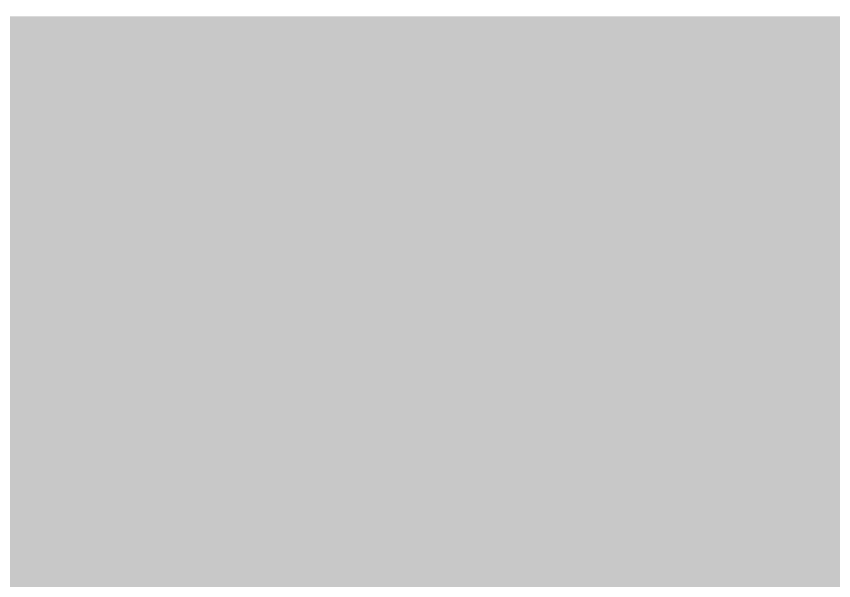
# Model space of a CAD drawing. Header units: inches. Extents: x -11 to 1110, y -7 to 455.
# Drawn here: x 633.43 to 642.21, y 40.03 to 46.09 of the extents above; entities that cross this region are included whole.
import ezdxf

# ---------------------------------------------------------------- set-up
doc = ezdxf.new("R2010")
doc.units = ezdxf.units.IN
doc.layers.add('Bottom Layer', color=5, linetype='Continuous')
doc.layers.add('Top Layer', color=1, linetype='Continuous')

msp = doc.modelspace()

# ---------------------------------------------------------------- hatches: boundary and pattern name
at = {"layer": 'Bottom Layer'}
msp.add_hatch(color=5, dxfattribs=at).paths.add_polyline_path([(670.0012, 25.4762), (621.9444, 25.4762), (621.9444, 45.8724), (670.0012, 45.8724)])

# ---------------------------------------------------------------- linework, layer by layer
at = {"layer": 'Top Layer'}
for points in [[(197.3361, 45.9424, 0.3048, 0.3048, 0), (680.7424, 45.9424, 0.3048, 0.3048, 0)], [(196.9437, 45.2011, 0.3048, 0.3048, 0), (679.9706, 45.2011, 0.3048, 0.3048, 0)], [(196.3333, 44.4489, 0.3048, 0.3048, 0), (674.4669, 44.4489, 0.3048, 0.3048, 0)], [(195.9356, 43.688, 0.3048, 0.3048, 0), (670.9118, 43.688, 0.3048, 0.3048, 0)], [(195.5737, 42.9323, 0.3048, 0.3048, 0), (670.5463, 42.9323, 0.3048, 0.3048, 0)], [(185.6488, 42.2146, 0.3048, 0.3048, 0), (670.0642, 42.2146, 0.3048, 0.3048, 0)], [(183.1255, 41.5141, 0.3048, 0.3048, 0), (669.6568, 41.5141, 0.3048, 0.3048, 0)]]:
    msp.add_lwpolyline(points, format="xyseb", dxfattribs=at)

doc.saveas('drawing.dxf')
